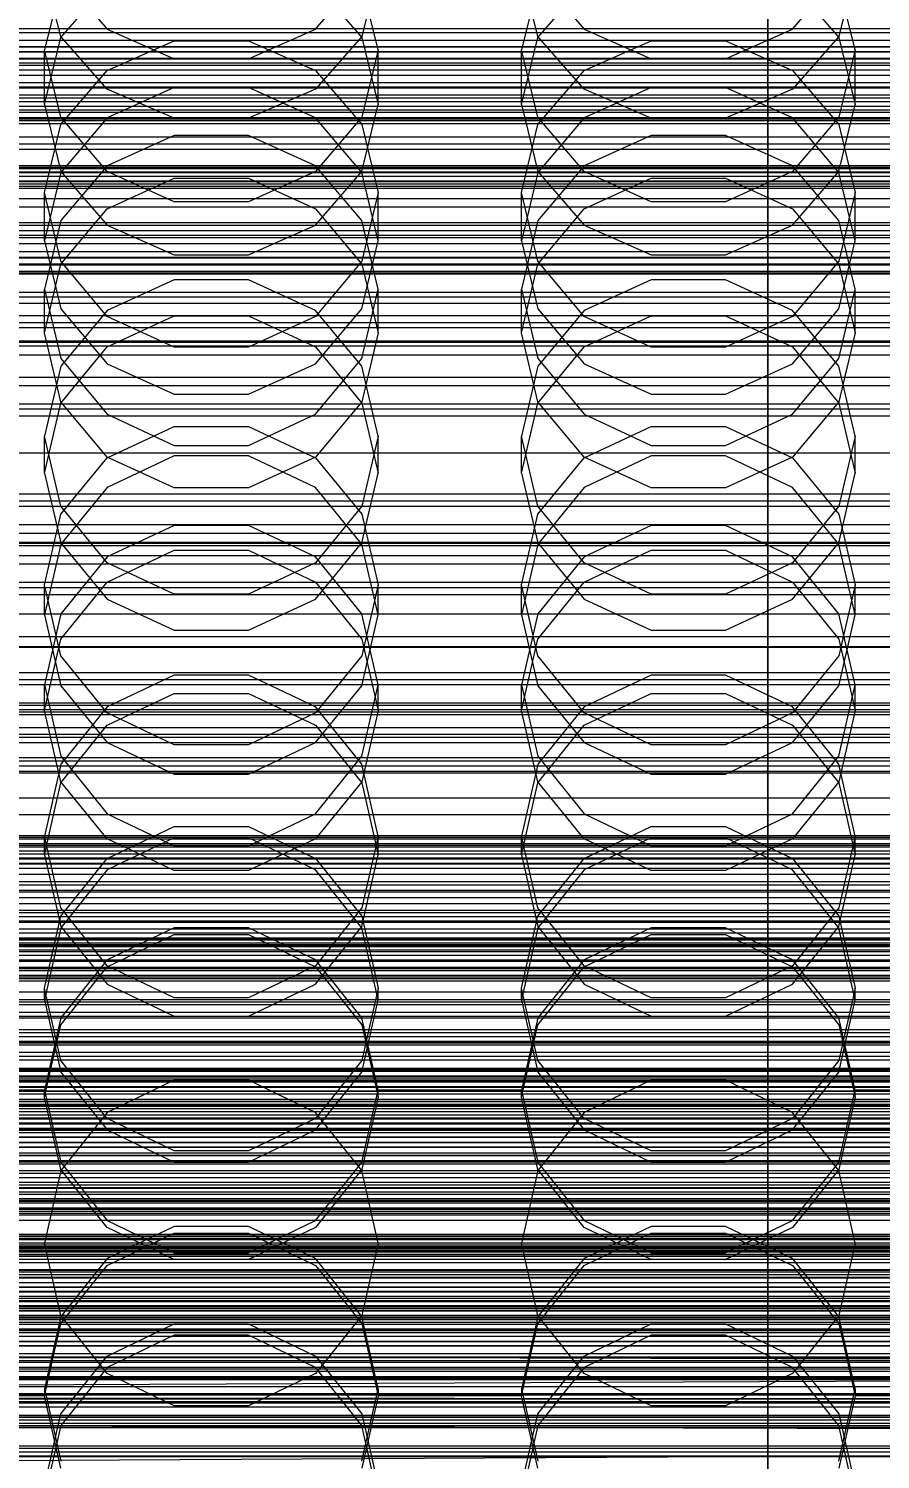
# Model space of a CAD drawing. Header units: millimetres. Extents: x -1970 to 59977, y -65068 to 6837.
# Drawn here: x -93 to 14.2, y -34302.2 to -34122.2 of the extents above; entities that cross this region are included whole.
import ezdxf

# ---------------------------------------------------------------- set-up
doc = ezdxf.new("R2010")
doc.units = ezdxf.units.MM
for name, color, linetype, lineweight in [('COTAS_O', 1, 'Continuous', 0), ('frontal_briquetadora', 7, 'Continuous', 0), ('frontal_C01', 7, 'Continuous', 0), ('frontal_C02', 7, 'Continuous', 0), ('frontal_C03', 7, 'Continuous', 0), ('frontal_secador', 7, 'Continuous', 0)]:
    doc.layers.add(name, color=color, linetype=linetype, lineweight=lineweight)
doc.dimstyles.new('R19_100', dxfattribs={"dimtxt": 250, "dimasz": 150, "dimexe": 150, "dimexo": 80, "dimgap": 100, "dimtad": 1, "dimtih": 1, "dimtoh": 1, "dimdsep": 46, "dimcen": 0.09, "dimadec": 0, "dimazin": 0, "dimtfac": 1, "dimtdec": 4, "dimtofl": 0, "dimtmove": 0, "dimatfit": 3, "dimfxl": 1, "dimtolj": 1, "dimtzin": 0, "dimarcsym": 0})

# ---------------------------------------------------------------- blocks, each defined once
blk = doc.blocks.new('*D39')
at = {"layer": 'COTAS_O', "color": 0, "lineweight": -2, "transparency": 16777216}
for p, q in [((-1725, -34320), (-1725, -33550)), ((1725, -34320), (1725, -33550)), ((-1575, -33700), (1575, -33700))]:
    blk.add_line(p, q, dxfattribs=at)
at = {"layer": 'COTAS_O', "color": 0, "transparency": 16777216}
for points in [[(-1575, -33675), (-1575, -33725), (-1725, -33700)], [(1575, -33675), (1575, -33725), (1725, -33700)]]:
    blk.add_solid(points, dxfattribs=at)
at = {"layer": 'Defpoints', "color": 0, "transparency": 16777216}
for p in [(1725, -33700), (-1725, -34400), (1725, -34400)]:
    blk.add_point(p, dxfattribs=at)
blk = doc.blocks.new('*D42')
at = {"layer": 'COTAS_O', "color": 0, "lineweight": -2, "transparency": 16777216}
for p, q in [((-570, -33700), (200, -33700)), ((50, -34750), (50, -33850)), ((-570, -34900), (200, -34900))]:
    blk.add_line(p, q, dxfattribs=at)
at = {"layer": 'COTAS_O', "color": 0, "transparency": 16777216}
for points in [[(25, -33850), (75, -33850), (50, -33700)], [(25, -34750), (75, -34750), (50, -34900)]]:
    blk.add_solid(points, dxfattribs=at)
at = {"layer": 'Defpoints', "color": 0, "transparency": 16777216}
for p in [(-650, -33700), (50, -33700), (-650, -34900)]:
    blk.add_point(p, dxfattribs=at)
blk = doc.blocks.new('*D43')
at = {"layer": 'COTAS_O', "color": 0, "lineweight": -2, "transparency": 16777216}
for p, q in [((-650, -34820), (-650, -34050)), ((650, -34820), (650, -34050)), ((-500, -34200), (500, -34200))]:
    blk.add_line(p, q, dxfattribs=at)
at = {"layer": 'COTAS_O', "color": 0, "transparency": 16777216}
for points in [[(-500, -34175), (-500, -34225), (-650, -34200)], [(500, -34175), (500, -34225), (650, -34200)]]:
    blk.add_solid(points, dxfattribs=at)
at = {"layer": 'Defpoints', "color": 0, "transparency": 16777216}
for p in [(650, -34200), (-650, -34900), (650, -34900)]:
    blk.add_point(p, dxfattribs=at)

msp = doc.modelspace()

# ---------------------------------------------------------------- linework, layer by layer
at = {"layer": 'frontal_briquetadora'}
for p, q in [((-88.92, -34123.224), (-91, -34114.988)), ((-88.92, -34115.574), (-83.094, -34122.28)), ((-56.906, -34122.28), (-51.08, -34115.574)), ((-49, -34114.988), (-51.08, -34123.224)), ((-28.92, -34123.224), (-31, -34114.988)), ((-28.92, -34115.574), (-23.094, -34122.28)), ((3.094, -34122.28), (8.92, -34115.574)), ((11, -34114.988), (8.92, -34123.224)), ((-88.92, -34116.514), (-91, -34124.892)), ((-88.92, -34123.363), (-83.093, -34116.612)), ((-56.907, -34116.612), (-51.08, -34123.363)), ((-49, -34124.892), (-51.08, -34116.514)), ((-28.92, -34116.514), (-31, -34124.892)), ((-28.92, -34123.363), (-23.093, -34116.612)), ((3.093, -34116.612), (8.92, -34123.363)), ((11, -34124.892), (8.92, -34116.514)), ((-83.094, -34122.28), (-74.674, -34126.028)), ((-65.326, -34126.028), (-56.906, -34122.28)), ((-23.094, -34122.28), (-14.674, -34126.028)), ((-5.326, -34126.028), (3.094, -34122.28)), ((-91, -34131.781), (-88.92, -34123.363)), ((-88.92, -34133.352), (-91, -34124.892)), ((-91, -34131.781), (-91, -34124.892)), ((-83.093, -34129.83), (-88.92, -34123.224)), ((-83.094, -34127.512), (-74.674, -34123.759)), ((-74.674, -34123.759), (-65.326, -34123.759)), ((-65.326, -34123.759), (-56.906, -34127.512)), ((-51.08, -34123.224), (-56.907, -34129.83)), ((-51.08, -34123.363), (-49, -34131.781)), ((-49, -34124.892), (-51.08, -34133.352)), ((-49, -34131.781), (-49, -34124.892)), ((-31, -34131.781), (-28.92, -34123.363)), ((-28.92, -34133.352), (-31, -34124.892)), ((-31, -34131.781), (-31, -34124.892)), ((-23.093, -34129.83), (-28.92, -34123.224)), ((-23.094, -34127.512), (-14.674, -34123.759)), ((-14.674, -34123.759), (-5.326, -34123.759)), ((-5.326, -34123.759), (3.094, -34127.512)), ((8.92, -34123.224), (3.093, -34129.83)), ((8.92, -34123.363), (11, -34131.781)), ((11, -34124.892), (8.92, -34133.352)), ((11, -34131.781), (11, -34124.892)), ((-74.674, -34126.028), (-65.326, -34126.028)), ((-14.674, -34126.028), (-5.326, -34126.028)), ((-88.92, -34134.311), (-83.094, -34127.512)), ((-56.906, -34127.512), (-51.08, -34134.311)), ((-28.92, -34134.311), (-23.094, -34127.512)), ((3.094, -34127.512), (8.92, -34134.311)), ((-74.673, -34129.642), (-83.093, -34133.46)), ((-74.673, -34133.495), (-83.093, -34129.83)), ((-65.327, -34129.642), (-74.673, -34129.642)), ((-56.907, -34133.46), (-65.327, -34129.642)), ((-56.907, -34129.83), (-65.327, -34133.495)), ((-14.673, -34129.642), (-23.093, -34133.46)), ((-14.673, -34133.495), (-23.093, -34129.83)), ((-5.327, -34129.642), (-14.673, -34129.642)), ((3.093, -34133.46), (-5.327, -34129.642)), ((3.093, -34129.83), (-5.327, -34133.495)), ((-91, -34131.781), (-88.92, -34140.199)), ((-51.08, -34140.199), (-49, -34131.781)), ((-31, -34131.781), (-28.92, -34140.199)), ((8.92, -34140.199), (11, -34131.781)), ((-83.094, -34140.193), (-88.92, -34133.352)), ((-83.093, -34133.46), (-88.92, -34140.34)), ((-65.327, -34133.495), (-74.673, -34133.495)), ((-51.08, -34140.34), (-56.907, -34133.46)), ((-51.08, -34133.352), (-56.906, -34140.193)), ((-23.094, -34140.193), (-28.92, -34133.352)), ((-23.093, -34133.46), (-28.92, -34140.34)), ((-5.327, -34133.495), (-14.673, -34133.495)), ((8.92, -34140.34), (3.093, -34133.46)), ((8.92, -34133.352), (3.094, -34140.193)), ((-91, -34142.855), (-88.92, -34134.311)), ((-74.674, -34135.681), (-83.094, -34139.483)), ((-65.326, -34135.681), (-74.674, -34135.681)), ((-56.906, -34139.483), (-65.326, -34135.681)), ((-51.08, -34134.311), (-49, -34142.855)), ((-31, -34142.855), (-28.92, -34134.311)), ((-14.674, -34135.681), (-23.094, -34139.483)), ((-5.326, -34135.681), (-14.674, -34135.681)), ((3.094, -34139.483), (-5.326, -34135.681)), ((8.92, -34134.311), (11, -34142.855)), ((-160, -34139.431), (200, -34139.431)), ((200, -34139.536), (-160, -34139.536)), ((-160, -34140.25), (200, -34140.25)), ((200, -34140.35), (-160, -34140.35)), ((-88.92, -34140.34), (-91, -34148.919)), ((-83.094, -34139.483), (-88.92, -34146.366)), ((-88.92, -34140.199), (-83.093, -34146.949)), ((-74.674, -34144.012), (-83.094, -34140.193)), ((-83.093, -34144.884), (-74.673, -34141.024)), ((-74.673, -34141.024), (-65.327, -34141.024)), ((-65.327, -34141.024), (-56.907, -34144.884)), ((-56.906, -34140.193), (-65.326, -34144.012)), ((-56.907, -34146.949), (-51.08, -34140.199)), ((-51.08, -34146.366), (-56.906, -34139.483)), ((-49, -34148.919), (-51.08, -34140.34)), ((-28.92, -34140.34), (-31, -34148.919)), ((-23.094, -34139.483), (-28.92, -34146.366)), ((-28.92, -34140.199), (-23.093, -34146.949)), ((-14.674, -34144.012), (-23.094, -34140.193)), ((-23.093, -34144.884), (-14.673, -34141.024)), ((-14.673, -34141.024), (-5.327, -34141.024)), ((-5.327, -34141.024), (3.093, -34144.884)), ((3.094, -34140.193), (-5.326, -34144.012)), ((3.093, -34146.949), (8.92, -34140.199)), ((8.92, -34146.366), (3.094, -34139.483)), ((11, -34148.919), (8.92, -34140.34)), ((-160, -34141.394), (200, -34141.394)), ((200, -34141.489), (-160, -34141.489)), ((-88.92, -34151.47), (-91, -34142.855)), ((-91, -34148.919), (-91, -34142.855)), ((-49, -34142.855), (-51.08, -34151.47)), ((-49, -34148.919), (-49, -34142.855)), ((-28.92, -34151.47), (-31, -34142.855)), ((-31, -34148.919), (-31, -34142.855)), ((11, -34142.855), (8.92, -34151.47)), ((11, -34148.919), (11, -34142.855)), ((-65.326, -34144.012), (-74.674, -34144.012)), ((-5.326, -34144.012), (-14.674, -34144.012)), ((-88.92, -34146.366), (-91, -34155.01)), ((-88.92, -34151.841), (-83.093, -34144.884)), ((-56.907, -34144.884), (-51.08, -34151.841)), ((-49, -34155.01), (-51.08, -34146.366)), ((-28.92, -34146.366), (-31, -34155.01)), ((-28.92, -34151.841), (-23.093, -34144.884)), ((3.093, -34144.884), (8.92, -34151.841)), ((11, -34155.01), (8.92, -34146.366)), ((-83.093, -34146.949), (-74.673, -34150.696)), ((-65.327, -34150.696), (-56.907, -34146.949)), ((-23.093, -34146.949), (-14.673, -34150.696)), ((-5.327, -34150.696), (3.093, -34146.949)), ((-91, -34148.919), (-88.92, -34157.498)), ((-51.08, -34157.498), (-49, -34148.919)), ((-31, -34148.919), (-28.92, -34157.498)), ((8.92, -34157.498), (11, -34148.919)), ((200, -34151.031), (-160, -34151.031)), ((200, -34151.121), (-160, -34151.121)), ((200, -34151.864), (-160, -34151.864)), ((200, -34151.949), (-160, -34151.949)), ((-91, -34160.516), (-88.92, -34151.841)), ((-83.094, -34158.429), (-88.92, -34151.47)), ((-74.673, -34150.696), (-65.327, -34150.696)), ((-51.08, -34151.47), (-56.906, -34158.429)), ((-51.08, -34151.841), (-49, -34160.516)), ((-31, -34160.516), (-28.92, -34151.841)), ((-23.094, -34158.429), (-28.92, -34151.47)), ((-14.673, -34150.696), (-5.327, -34150.696)), ((8.92, -34151.47), (3.094, -34158.429)), ((8.92, -34151.841), (11, -34160.516)), ((-160, -34152.993), (200, -34152.993)), ((-160, -34153.073), (200, -34153.073)), ((-91, -34160.516), (-91, -34155.01)), ((-91, -34155.01), (-88.92, -34163.717)), ((-74.674, -34153.841), (-83.094, -34157.708)), ((-65.326, -34153.841), (-74.674, -34153.841)), ((-56.906, -34157.708), (-65.326, -34153.841)), ((-51.08, -34163.717), (-49, -34155.01)), ((-49, -34160.516), (-49, -34155.01)), ((-31, -34160.516), (-31, -34155.01)), ((-31, -34155.01), (-28.92, -34163.717)), ((-14.674, -34153.841), (-23.094, -34157.708)), ((-5.326, -34153.841), (-14.674, -34153.841)), ((3.094, -34157.708), (-5.326, -34153.841)), ((8.92, -34163.717), (11, -34155.01)), ((11, -34160.516), (11, -34155.01)), ((-88.92, -34157.498), (-83.093, -34164.378)), ((-83.094, -34157.708), (-88.92, -34164.704)), ((-74.674, -34162.312), (-83.094, -34158.429)), ((-83.093, -34162.278), (-74.673, -34158.361)), ((-74.673, -34158.361), (-65.327, -34158.361)), ((-65.327, -34158.361), (-56.907, -34162.278)), ((-56.906, -34158.429), (-65.326, -34162.312)), ((-56.907, -34164.378), (-51.08, -34157.498)), ((-51.08, -34164.704), (-56.906, -34157.708)), ((-28.92, -34157.498), (-23.093, -34164.378)), ((-23.094, -34157.708), (-28.92, -34164.704)), ((-14.674, -34162.312), (-23.094, -34158.429)), ((-23.093, -34162.278), (-14.673, -34158.361)), ((-14.673, -34158.361), (-5.327, -34158.361)), ((-5.327, -34158.361), (3.093, -34162.278)), ((3.094, -34158.429), (-5.326, -34162.312)), ((3.093, -34164.378), (8.92, -34157.498)), ((8.92, -34164.704), (3.094, -34157.708)), ((-88.92, -34169.191), (-91, -34160.516)), ((-49, -34160.516), (-51.08, -34169.191)), ((-28.92, -34169.191), (-31, -34160.516)), ((11, -34160.516), (8.92, -34169.191)), ((-88.92, -34169.336), (-83.093, -34162.278)), ((-65.326, -34162.312), (-74.674, -34162.312)), ((-56.907, -34162.278), (-51.08, -34169.336)), ((-28.92, -34169.336), (-23.093, -34162.278)), ((-5.326, -34162.312), (-14.674, -34162.312)), ((3.093, -34162.278), (8.92, -34169.336)), ((-88.92, -34163.717), (-83.094, -34170.746)), ((-83.093, -34164.378), (-74.673, -34168.196)), ((-65.327, -34168.196), (-56.907, -34164.378)), ((-56.906, -34170.746), (-51.08, -34163.717)), ((-28.92, -34163.717), (-23.094, -34170.746)), ((-23.093, -34164.378), (-14.673, -34168.196)), ((-5.327, -34168.196), (3.093, -34164.378)), ((3.094, -34170.746), (8.92, -34163.717)), ((-88.92, -34164.704), (-91, -34173.478)), ((-49, -34173.478), (-51.08, -34164.704)), ((-28.92, -34164.704), (-31, -34173.478)), ((11, -34173.478), (8.92, -34164.704)), ((-91, -34178.137), (-88.92, -34169.336)), ((-83.093, -34176.147), (-88.92, -34169.191)), ((-74.673, -34168.196), (-65.327, -34168.196)), ((-51.08, -34169.191), (-56.907, -34176.147)), ((-51.08, -34169.336), (-49, -34178.137)), ((-31, -34178.137), (-28.92, -34169.336)), ((-23.093, -34176.147), (-28.92, -34169.191)), ((-14.673, -34168.196), (-5.327, -34168.196)), ((8.92, -34169.191), (3.093, -34176.147)), ((8.92, -34169.336), (11, -34178.137)), ((-83.094, -34170.746), (-74.674, -34174.665)), ((-65.326, -34174.665), (-56.906, -34170.746)), ((-23.094, -34170.746), (-14.674, -34174.665)), ((-5.326, -34174.665), (3.094, -34170.746)), ((-88.92, -34182.307), (-91, -34173.478)), ((-91, -34178.137), (-91, -34173.478)), ((-83.094, -34176.216), (-74.674, -34172.292)), ((-74.674, -34172.292), (-65.326, -34172.292)), ((-65.326, -34172.292), (-56.906, -34176.216)), ((-49, -34173.478), (-51.08, -34182.308)), ((-49, -34178.137), (-49, -34173.478)), ((-28.92, -34182.307), (-31, -34173.478)), ((-31, -34178.137), (-31, -34173.478)), ((-23.094, -34176.216), (-14.674, -34172.292)), ((-14.674, -34172.292), (-5.326, -34172.292)), ((-5.326, -34172.292), (3.094, -34176.216)), ((11, -34173.478), (8.92, -34182.308)), ((11, -34178.137), (11, -34173.478)), ((-74.674, -34174.665), (-65.326, -34174.665)), ((-14.674, -34174.665), (-5.326, -34174.665)), ((-88.92, -34183.307), (-83.094, -34176.216)), ((-74.673, -34175.979), (-83.093, -34179.943)), ((-74.673, -34180.008), (-83.093, -34176.147)), ((-65.327, -34175.979), (-74.673, -34175.979)), ((-56.907, -34179.943), (-65.327, -34175.979)), ((-56.907, -34176.147), (-65.327, -34180.008)), ((-56.906, -34176.216), (-51.08, -34183.307)), ((-28.92, -34183.307), (-23.094, -34176.216)), ((-14.673, -34175.979), (-23.093, -34179.943)), ((-14.673, -34180.008), (-23.093, -34176.147)), ((-5.327, -34175.979), (-14.673, -34175.979)), ((3.093, -34179.943), (-5.327, -34175.979)), ((3.093, -34176.147), (-5.327, -34180.008)), ((3.094, -34176.216), (8.92, -34183.307)), ((-91, -34178.137), (-88.92, -34186.938)), ((-51.08, -34186.938), (-49, -34178.137)), ((-31, -34178.137), (-28.92, -34186.938)), ((8.92, -34186.938), (11, -34178.137)), ((-83.093, -34179.943), (-88.92, -34187.085)), ((-65.327, -34180.008), (-74.673, -34180.008)), ((-51.08, -34187.085), (-56.907, -34179.943)), ((-23.093, -34179.943), (-28.92, -34187.085)), ((-5.327, -34180.008), (-14.673, -34180.008)), ((8.92, -34187.085), (3.093, -34179.943)), ((-83.094, -34189.426), (-88.92, -34182.307)), ((-51.08, -34182.308), (-56.906, -34189.426)), ((-23.094, -34189.426), (-28.92, -34182.307)), ((8.92, -34182.308), (3.094, -34189.426)), ((-91, -34192.191), (-88.92, -34183.307)), ((-51.08, -34183.307), (-49, -34192.191)), ((-31, -34192.191), (-28.92, -34183.307)), ((8.92, -34183.307), (11, -34192.191)), ((-74.674, -34184.734), (-83.094, -34188.689)), ((-65.326, -34184.734), (-74.674, -34184.734)), ((-56.906, -34188.689), (-65.326, -34184.734)), ((-14.674, -34184.734), (-23.094, -34188.689)), ((-5.326, -34184.734), (-14.674, -34184.734)), ((3.094, -34188.689), (-5.326, -34184.734)), ((-88.92, -34187.085), (-91, -34195.991)), ((-88.92, -34186.938), (-83.093, -34193.996)), ((-83.093, -34191.85), (-74.673, -34187.86)), ((-74.673, -34187.86), (-65.327, -34187.86)), ((-65.327, -34187.86), (-56.907, -34191.85)), ((-56.907, -34193.996), (-51.08, -34186.938)), ((-49, -34195.991), (-51.08, -34187.085)), ((-28.92, -34187.085), (-31, -34195.991)), ((-28.92, -34186.938), (-23.093, -34193.996)), ((-23.093, -34191.85), (-14.673, -34187.86)), ((-14.673, -34187.86), (-5.327, -34187.86)), ((-5.327, -34187.86), (3.093, -34191.85)), ((3.093, -34193.996), (8.92, -34186.938)), ((11, -34195.991), (8.92, -34187.085)), ((-83.094, -34188.689), (-88.92, -34195.834)), ((-74.674, -34193.392), (-83.094, -34189.426)), ((-56.906, -34189.426), (-65.326, -34193.392)), ((-51.08, -34195.834), (-56.906, -34188.689)), ((-23.094, -34188.689), (-28.92, -34195.834)), ((-14.674, -34193.392), (-23.094, -34189.426)), ((3.094, -34189.426), (-5.326, -34193.392)), ((8.92, -34195.834), (3.094, -34188.689)), ((-88.92, -34201.121), (-91, -34192.191)), ((-91, -34195.991), (-91, -34192.191)), ((-88.92, -34199.039), (-83.093, -34191.85)), ((-56.907, -34191.85), (-51.08, -34199.039)), ((-49, -34192.191), (-51.08, -34201.121)), ((-49, -34195.991), (-49, -34192.191)), ((-28.92, -34201.121), (-31, -34192.191)), ((-31, -34195.991), (-31, -34192.191)), ((-28.92, -34199.039), (-23.093, -34191.85)), ((3.093, -34191.85), (8.92, -34199.039)), ((11, -34192.191), (8.92, -34201.121)), ((11, -34195.991), (11, -34192.191)), ((-83.093, -34193.996), (-74.673, -34197.913)), ((-65.326, -34193.392), (-74.674, -34193.392)), ((-65.327, -34197.913), (-56.907, -34193.996)), ((-23.093, -34193.996), (-14.673, -34197.913)), ((-5.326, -34193.392), (-14.674, -34193.392)), ((-5.327, -34197.913), (3.093, -34193.996)), ((-88.92, -34195.834), (-91, -34204.781)), ((-91, -34195.991), (-88.92, -34204.898)), ((-49, -34204.781), (-51.08, -34195.834)), ((-51.08, -34204.898), (-49, -34195.991)), ((-28.92, -34195.834), (-31, -34204.781)), ((-31, -34195.991), (-28.92, -34204.898)), ((11, -34204.781), (8.92, -34195.834)), ((8.92, -34204.898), (11, -34195.991)), ((-74.673, -34197.913), (-65.327, -34197.913)), ((-14.673, -34197.913), (-5.327, -34197.913)), ((-91, -34208.003), (-88.92, -34199.039)), ((-51.08, -34199.039), (-49, -34208.003)), ((-31, -34208.003), (-28.92, -34199.039)), ((8.92, -34199.039), (11, -34208.003)), ((-83.094, -34208.312), (-88.92, -34201.121)), ((-51.08, -34201.121), (-56.906, -34208.312)), ((-23.094, -34208.312), (-28.92, -34201.121)), ((8.92, -34201.121), (3.094, -34208.312)), ((-74.674, -34203.573), (-83.094, -34207.568)), ((-65.326, -34203.573), (-74.674, -34203.573)), ((-56.906, -34207.568), (-65.326, -34203.573)), ((-14.674, -34203.573), (-23.094, -34207.568)), ((-5.326, -34203.573), (-14.674, -34203.573)), ((3.094, -34207.568), (-5.326, -34203.573)), ((-91, -34208.003), (-91, -34204.781)), ((-91, -34204.781), (-88.92, -34213.765)), ((-88.92, -34204.898), (-83.093, -34212.04)), ((-83.093, -34209.873), (-74.673, -34205.852)), ((-74.673, -34205.852), (-65.327, -34205.852)), ((-65.327, -34205.852), (-56.907, -34209.873)), ((-56.907, -34212.04), (-51.08, -34204.898)), ((-51.08, -34213.765), (-49, -34204.781)), ((-49, -34208.003), (-49, -34204.781)), ((-31, -34208.003), (-31, -34204.781)), ((-31, -34204.781), (-28.92, -34213.765)), ((-28.92, -34204.898), (-23.093, -34212.04)), ((-23.093, -34209.873), (-14.673, -34205.852)), ((-14.673, -34205.852), (-5.327, -34205.852)), ((-5.327, -34205.852), (3.093, -34209.873)), ((3.093, -34212.04), (8.92, -34204.898)), ((8.92, -34213.765), (11, -34204.781)), ((11, -34208.003), (11, -34204.781)), ((-83.094, -34207.568), (-88.92, -34214.781)), ((-51.08, -34214.78), (-56.906, -34207.568)), ((-23.094, -34207.568), (-28.92, -34214.781)), ((8.92, -34214.78), (3.094, -34207.568)), ((-88.92, -34216.967), (-91, -34208.003)), ((-74.674, -34212.316), (-83.094, -34208.312)), ((-56.906, -34208.312), (-65.326, -34212.316)), ((-49, -34208.003), (-51.08, -34216.967)), ((-28.92, -34216.967), (-31, -34208.003)), ((-14.674, -34212.316), (-23.094, -34208.312)), ((3.094, -34208.312), (-5.326, -34212.316)), ((11, -34208.003), (8.92, -34216.967)), ((-88.92, -34217.117), (-83.093, -34209.873)), ((-56.907, -34209.873), (-51.08, -34217.117)), ((-28.92, -34217.117), (-23.093, -34209.873)), ((3.093, -34209.873), (8.92, -34217.117)), ((-83.093, -34212.04), (-74.673, -34216.004)), ((-65.326, -34212.316), (-74.674, -34212.316)), ((-65.327, -34216.004), (-56.907, -34212.04)), ((-23.093, -34212.04), (-14.673, -34216.004)), ((-5.326, -34212.316), (-14.674, -34212.316)), ((-5.327, -34216.004), (3.093, -34212.04)), ((-88.92, -34214.781), (-91, -34223.801)), ((-88.92, -34213.765), (-83.094, -34220.995)), ((-56.906, -34220.995), (-51.08, -34213.765)), ((-49, -34223.801), (-51.08, -34214.78)), ((-28.92, -34214.781), (-31, -34223.801)), ((-28.92, -34213.765), (-23.094, -34220.995)), ((3.094, -34220.995), (8.92, -34213.765)), ((11, -34223.801), (8.92, -34214.78)), ((-74.673, -34216.004), (-65.327, -34216.004)), ((-14.673, -34216.004), (-5.327, -34216.004)), ((-91, -34226.151), (-88.92, -34217.117)), ((-83.093, -34224.156), (-88.92, -34216.967)), ((-51.08, -34216.967), (-56.907, -34224.156)), ((-51.08, -34217.117), (-49, -34226.151)), ((-31, -34226.151), (-28.92, -34217.117)), ((-23.093, -34224.156), (-28.92, -34216.967)), ((8.92, -34216.967), (3.093, -34224.156)), ((8.92, -34217.117), (11, -34226.151)), ((-83.094, -34220.995), (-74.674, -34225.019)), ((-65.326, -34225.019), (-56.906, -34220.995)), ((-23.094, -34220.995), (-14.674, -34225.019)), ((-5.326, -34225.019), (3.094, -34220.995)), ((-88.92, -34232.849), (-91, -34223.801)), ((-91, -34226.151), (-91, -34223.801)), ((-83.094, -34226.61), (-74.674, -34222.584)), ((-74.674, -34222.584), (-65.326, -34222.584)), ((-65.326, -34222.584), (-56.906, -34226.61)), ((-49, -34223.801), (-51.08, -34232.849)), ((-49, -34226.151), (-49, -34223.801)), ((-28.92, -34232.849), (-31, -34223.801)), ((-31, -34226.151), (-31, -34223.801)), ((-23.094, -34226.61), (-14.674, -34222.584)), ((-14.674, -34222.584), (-5.326, -34222.584)), ((-5.326, -34222.584), (3.094, -34226.61)), ((11, -34223.801), (8.92, -34232.849)), ((11, -34226.151), (11, -34223.801)), ((-74.673, -34224.011), (-83.093, -34228.052)), ((-74.673, -34228.146), (-83.093, -34224.156)), ((-74.674, -34225.019), (-65.326, -34225.019)), ((-65.327, -34224.011), (-74.673, -34224.011)), ((-56.907, -34228.052), (-65.327, -34224.011)), ((-56.907, -34224.156), (-65.327, -34228.146)), ((-14.673, -34224.011), (-23.093, -34228.052)), ((-14.673, -34228.146), (-23.093, -34224.156)), ((-14.674, -34225.019), (-5.326, -34225.019)), ((-5.327, -34224.011), (-14.673, -34224.011)), ((3.093, -34228.052), (-5.327, -34224.011)), ((3.093, -34224.156), (-5.327, -34228.146)), ((-91, -34226.151), (-88.92, -34235.184)), ((-88.92, -34233.872), (-83.094, -34226.61)), ((-56.906, -34226.61), (-51.08, -34233.872)), ((-51.08, -34235.184), (-49, -34226.151)), ((-31, -34226.151), (-28.92, -34235.184)), ((-28.92, -34233.872), (-23.094, -34226.61)), ((3.094, -34226.61), (8.92, -34233.872)), ((8.92, -34235.184), (11, -34226.151)), ((-83.093, -34228.052), (-88.92, -34235.335)), ((-65.327, -34228.146), (-74.673, -34228.146)), ((-51.08, -34235.335), (-56.907, -34228.052)), ((-23.093, -34228.052), (-28.92, -34235.335)), ((-5.327, -34228.146), (-14.673, -34228.146)), ((8.92, -34235.335), (3.093, -34228.052)), ((-83.094, -34240.124), (-88.92, -34232.849)), ((-51.08, -34232.849), (-56.906, -34240.124)), ((-23.094, -34240.124), (-28.92, -34232.849)), ((8.92, -34232.849), (3.094, -34240.124)), ((-91, -34242.945), (-88.92, -34233.872)), ((-51.08, -34233.872), (-49, -34242.945)), ((-31, -34242.945), (-28.92, -34233.872)), ((8.92, -34233.872), (11, -34242.945)), ((-88.92, -34235.335), (-91, -34244.416)), ((-88.92, -34235.184), (-83.093, -34242.429)), ((-74.674, -34235.331), (-83.094, -34239.371)), ((-83.093, -34240.238), (-74.673, -34236.188)), ((-65.326, -34235.331), (-74.674, -34235.331)), ((-74.673, -34236.188), (-65.327, -34236.188)), ((-65.327, -34236.188), (-56.907, -34240.238)), ((-56.906, -34239.371), (-65.326, -34235.331)), ((-56.907, -34242.429), (-51.08, -34235.184)), ((-49, -34244.416), (-51.08, -34235.335)), ((-28.92, -34235.335), (-31, -34244.416)), ((-28.92, -34235.184), (-23.093, -34242.429)), ((-14.674, -34235.331), (-23.094, -34239.371)), ((-23.093, -34240.238), (-14.673, -34236.188)), ((-5.326, -34235.331), (-14.674, -34235.331)), ((-14.673, -34236.188), (-5.327, -34236.188)), ((-5.327, -34236.188), (3.093, -34240.238)), ((3.094, -34239.371), (-5.326, -34235.331)), ((3.093, -34242.429), (8.92, -34235.184)), ((11, -34244.416), (8.92, -34235.335)), ((-83.094, -34239.371), (-88.92, -34246.657)), ((-74.674, -34244.169), (-83.094, -34240.124)), ((-56.906, -34240.124), (-65.326, -34244.169)), ((-51.08, -34246.657), (-56.906, -34239.371)), ((-23.094, -34239.371), (-28.92, -34246.657)), ((-14.674, -34244.169), (-23.094, -34240.124)), ((3.094, -34240.124), (-5.326, -34244.169)), ((8.92, -34246.657), (3.094, -34239.371)), ((-88.92, -34247.536), (-83.093, -34240.238)), ((-56.907, -34240.238), (-51.08, -34247.536)), ((-28.92, -34247.536), (-23.093, -34240.238)), ((3.093, -34240.238), (8.92, -34247.536)), ((-88.92, -34252.035), (-91, -34242.945)), ((-91, -34244.416), (-91, -34242.945)), ((-83.093, -34242.429), (-74.673, -34246.449)), ((-65.327, -34246.449), (-56.907, -34242.429)), ((-49, -34242.945), (-51.08, -34252.036)), ((-49, -34244.416), (-49, -34242.945)), ((-28.92, -34252.035), (-31, -34242.945)), ((-31, -34244.416), (-31, -34242.945)), ((-23.093, -34242.429), (-14.673, -34246.449)), ((-5.327, -34246.449), (3.093, -34242.429)), ((11, -34242.945), (8.92, -34252.036)), ((11, -34244.416), (11, -34242.945)), ((-91, -34244.416), (-88.92, -34253.497)), ((-65.326, -34244.169), (-74.674, -34244.169)), ((-51.08, -34253.497), (-49, -34244.416)), ((-31, -34244.416), (-28.92, -34253.497)), ((-5.326, -34244.169), (-14.674, -34244.169)), ((8.92, -34253.497), (11, -34244.416)), ((-88.92, -34246.657), (-91, -34255.753)), ((-74.673, -34246.449), (-65.327, -34246.449)), ((-49, -34255.753), (-51.08, -34246.657)), ((-28.92, -34246.657), (-31, -34255.753)), ((-14.673, -34246.449), (-5.327, -34246.449)), ((11, -34255.753), (8.92, -34246.657)), ((-91, -34256.636), (-88.92, -34247.536)), ((-51.08, -34247.536), (-49, -34256.636)), ((-31, -34256.636), (-28.92, -34247.536)), ((8.92, -34247.536), (11, -34256.636)), ((-83.094, -34259.336), (-88.92, -34252.035)), ((-51.08, -34252.036), (-56.906, -34259.336)), ((-23.094, -34259.336), (-28.92, -34252.035)), ((8.92, -34252.036), (3.094, -34259.336)), ((-88.92, -34253.497), (-83.093, -34260.779)), ((-74.674, -34254.527), (-83.094, -34258.582)), ((-65.326, -34254.527), (-74.674, -34254.527)), ((-56.906, -34258.582), (-65.326, -34254.527)), ((-56.907, -34260.779), (-51.08, -34253.497)), ((-28.92, -34253.497), (-23.093, -34260.779)), ((-14.674, -34254.527), (-23.094, -34258.582)), ((-5.326, -34254.527), (-14.674, -34254.527)), ((3.094, -34258.582), (-5.326, -34254.527)), ((3.093, -34260.779), (8.92, -34253.497)), ((-91, -34255.753), (-109, -34255.753)), ((-91, -34256.636), (-91, -34255.753)), ((-91, -34255.753), (-88.92, -34264.86)), ((-51.08, -34264.86), (-49, -34255.753)), ((-49, -34256.636), (-49, -34255.753)), ((-31, -34255.753), (-49, -34255.753)), ((-31, -34256.636), (-31, -34255.753)), ((-31, -34255.753), (-28.92, -34264.86)), ((8.92, -34264.86), (11, -34255.753)), ((11, -34256.636), (11, -34255.753)), ((29, -34255.753), (11, -34255.753)), ((-88.92, -34265.737), (-91, -34256.636)), ((-49, -34256.636), (-51.08, -34265.737)), ((-28.92, -34265.737), (-31, -34256.636)), ((11, -34256.636), (8.92, -34265.737)), ((-83.094, -34258.582), (-88.92, -34265.888)), ((-74.674, -34263.393), (-83.094, -34259.336)), ((-56.906, -34259.336), (-65.326, -34263.393)), ((-51.08, -34265.888), (-56.906, -34258.582)), ((-23.094, -34258.582), (-28.92, -34265.888)), ((-14.674, -34263.393), (-23.094, -34259.336)), ((3.094, -34259.336), (-5.326, -34263.393)), ((8.92, -34265.888), (3.094, -34258.582)), ((-160, -34260.611), (200, -34260.611)), ((-83.093, -34260.779), (-74.673, -34264.821)), ((-65.327, -34264.821), (-56.907, -34260.779)), ((-23.093, -34260.779), (-14.673, -34264.821)), ((-5.327, -34264.821), (3.093, -34260.779)), ((-65.326, -34263.393), (-74.674, -34263.393)), ((-5.326, -34263.393), (-14.674, -34263.393)), ((-160, -34265.027), (200, -34265.027)), ((-88.92, -34264.86), (-83.094, -34272.168)), ((-74.673, -34264.821), (-65.327, -34264.821)), ((-56.906, -34272.168), (-51.08, -34264.86)), ((-28.92, -34264.86), (-23.094, -34272.168)), ((-14.673, -34264.821), (-5.327, -34264.821)), ((3.094, -34272.168), (8.92, -34264.86)), ((-88.92, -34265.888), (-91, -34275)), ((-83.093, -34273.035), (-88.92, -34265.737)), ((-51.08, -34265.737), (-56.907, -34273.035)), ((-49, -34275), (-51.08, -34265.888)), ((-28.92, -34265.888), (-31, -34275)), ((-23.093, -34273.035), (-28.92, -34265.737)), ((8.92, -34265.737), (3.093, -34273.035)), ((11, -34275), (8.92, -34265.888)), ((200, -34268.884), (-160, -34268.884)), ((-83.094, -34272.168), (-74.674, -34276.228)), ((-65.326, -34276.228), (-56.906, -34272.168)), ((-23.094, -34272.168), (-14.674, -34276.228)), ((-5.326, -34276.228), (3.094, -34272.168)), ((-83.094, -34277.832), (-74.674, -34273.772)), ((-74.673, -34272.915), (-83.093, -34276.965)), ((-74.673, -34277.085), (-83.093, -34273.035)), ((-74.674, -34273.772), (-65.326, -34273.772)), ((-65.327, -34272.915), (-74.673, -34272.915)), ((-56.907, -34276.965), (-65.327, -34272.915)), ((-56.907, -34273.035), (-65.327, -34277.085)), ((-65.326, -34273.772), (-56.906, -34277.832)), ((-23.094, -34277.832), (-14.674, -34273.772)), ((-14.673, -34272.915), (-23.093, -34276.965)), ((-14.673, -34277.085), (-23.093, -34273.035)), ((-14.674, -34273.772), (-5.326, -34273.772)), ((-5.327, -34272.915), (-14.673, -34272.915)), ((3.093, -34276.965), (-5.327, -34272.915)), ((3.093, -34273.035), (-5.327, -34277.085)), ((-5.326, -34273.772), (3.094, -34277.832)), ((200, -34275), (-160, -34275)), ((-91, -34275), (-109, -34275)), ((-88.92, -34284.112), (-91, -34275)), ((-49, -34275), (-51.08, -34284.112)), ((-31, -34275), (-49, -34275)), ((-28.92, -34284.112), (-31, -34275)), ((11, -34275), (8.92, -34284.112)), ((29, -34275), (11, -34275)), ((-83.093, -34276.965), (-88.92, -34284.263)), ((-88.92, -34285.14), (-83.094, -34277.832)), ((-74.674, -34276.228), (-65.326, -34276.228)), ((-65.327, -34277.085), (-74.673, -34277.085)), ((-51.08, -34284.263), (-56.907, -34276.965)), ((-56.906, -34277.832), (-51.08, -34285.14)), ((-23.093, -34276.965), (-28.92, -34284.263)), ((-28.92, -34285.14), (-23.094, -34277.832)), ((-14.674, -34276.228), (-5.326, -34276.228)), ((-5.327, -34277.085), (-14.673, -34277.085)), ((8.92, -34284.263), (3.093, -34276.965)), ((3.094, -34277.832), (8.92, -34285.14)), ((200, -34281.116), (-160, -34281.116)), ((-160, -34284.973), (200, -34284.973)), ((-88.92, -34284.263), (-91, -34293.364)), ((-91, -34294.247), (-88.92, -34285.14)), ((-83.094, -34291.418), (-88.92, -34284.112)), ((-51.08, -34284.112), (-56.906, -34291.418)), ((-49, -34293.364), (-51.08, -34284.263)), ((-51.08, -34285.14), (-49, -34294.247)), ((-28.92, -34284.263), (-31, -34293.364)), ((-31, -34294.247), (-28.92, -34285.14)), ((-23.094, -34291.418), (-28.92, -34284.112)), ((8.92, -34284.112), (3.094, -34291.418)), ((11, -34293.364), (8.92, -34284.263)), ((8.92, -34285.14), (11, -34294.247)), ((-74.674, -34286.607), (-83.094, -34290.664)), ((-83.093, -34289.221), (-74.673, -34285.179)), ((-65.326, -34286.607), (-74.674, -34286.607)), ((-74.673, -34285.179), (-65.327, -34285.179)), ((-65.327, -34285.179), (-56.907, -34289.221)), ((-56.906, -34290.664), (-65.326, -34286.607)), ((-14.674, -34286.607), (-23.094, -34290.664)), ((-23.093, -34289.221), (-14.673, -34285.179)), ((-5.326, -34286.607), (-14.674, -34286.607)), ((-14.673, -34285.179), (-5.327, -34285.179)), ((-5.327, -34285.179), (3.093, -34289.221)), ((3.094, -34290.664), (-5.326, -34286.607)), ((-160, -34289.389), (200, -34289.389)), ((-88.92, -34296.503), (-83.093, -34289.221)), ((-56.907, -34289.221), (-51.08, -34296.503)), ((-28.92, -34296.503), (-23.093, -34289.221)), ((3.093, -34289.221), (8.92, -34296.503)), ((-83.094, -34290.664), (-88.92, -34297.965)), ((-74.674, -34295.473), (-83.094, -34291.418)), ((-56.906, -34291.418), (-65.326, -34295.473)), ((-51.08, -34297.964), (-56.906, -34290.664)), ((-23.094, -34290.664), (-28.92, -34297.965)), ((-14.674, -34295.473), (-23.094, -34291.418)), ((3.094, -34291.418), (-5.326, -34295.473)), ((8.92, -34297.964), (3.094, -34290.664)), ((-91, -34293.364), (-91, -34294.247)), ((-91, -34293.364), (-88.92, -34302.464)), ((-51.08, -34302.464), (-49, -34293.364)), ((-49, -34293.364), (-49, -34294.247)), ((-31, -34293.364), (-31, -34294.247)), ((-31, -34293.364), (-28.92, -34302.464)), ((8.92, -34302.464), (11, -34293.364)), ((11, -34293.364), (11, -34294.247)), ((-91, -34294.247), (-109, -34294.247)), ((-88.92, -34303.343), (-91, -34294.247)), ((-65.326, -34295.473), (-74.674, -34295.473)), ((-49, -34294.247), (-51.08, -34303.343)), ((-31, -34294.247), (-49, -34294.247)), ((-28.92, -34303.343), (-31, -34294.247)), ((-5.326, -34295.473), (-14.674, -34295.473)), ((11, -34294.247), (8.92, -34303.343)), ((29, -34294.247), (11, -34294.247)), ((-91, -34305.584), (-88.92, -34296.503)), ((-51.08, -34296.503), (-49, -34305.584)), ((-31, -34305.584), (-28.92, -34296.503)), ((8.92, -34296.503), (11, -34305.584)), ((-88.92, -34297.965), (-91, -34307.055)), ((-49, -34307.055), (-51.08, -34297.964)), ((-28.92, -34297.965), (-31, -34307.055)), ((11, -34307.055), (8.92, -34297.964))]:
    msp.add_line(p, q, dxfattribs=at)
at = {"layer": 'frontal_C01'}
for p, q in [((0, -34323.357), (0, -34026.66)), ((0, -34032.379), (0, -34329.075)), ((425, -34126.571), (-425, -34126.571)), ((450, -34128.146), (-450, -34128.146)), ((425, -34130.602), (-425, -34130.602)), ((-425, -34142.033), (425, -34142.033)), ((450, -34149.31), (-450, -34149.31)), ((-450, -34161.485), (450, -34161.485)), ((-311.15, -34207.349), (311.15, -34207.349)), ((-311.15, -34207.902), (311.15, -34207.902)), ((-311.15, -34208.526), (311.15, -34208.526)), ((-311.15, -34210.145), (311.15, -34210.145)), ((-311.15, -34211.351), (311.15, -34211.351)), ((-311.15, -34213.928), (311.15, -34213.928)), ((-311.15, -34215.633), (311.15, -34215.633)), ((-311.15, -34218.991), (311.15, -34218.991)), ((-311.15, -34221.079), (311.15, -34221.079)), ((-440, -34223.731), (440, -34223.731)), ((-440, -34223.926), (440, -34223.926)), ((-440, -34224.147), (440, -34224.147)), ((-440, -34224.721), (440, -34224.721)), ((-440, -34225.149), (440, -34225.149)), ((311.15, -34224.989), (-311.15, -34224.989)), ((-440, -34226.062), (440, -34226.062)), ((-440, -34226.666), (440, -34226.666)), ((-311.15, -34227.318), (311.15, -34227.318)), ((-440, -34227.856), (440, -34227.856)), ((-440, -34228.596), (440, -34228.596)), ((440, -34229.981), (-440, -34229.981)), ((-440, -34230.806), (440, -34230.806)), ((-440, -34232.293), (440, -34232.293)), ((-311.15, -34231.515), (311.15, -34231.515)), ((-440, -34233.148), (440, -34233.148)), ((-440, -34234.635), (440, -34234.635)), ((-311.15, -34233.926), (311.15, -34233.926)), ((-440, -34235.46), (440, -34235.46)), ((-440, -34236.845), (440, -34236.845)), ((-440, -34237.585), (440, -34237.585)), ((-311.15, -34238.122), (311.15, -34238.122)), ((-440, -34238.775), (440, -34238.775)), ((-440, -34239.379), (440, -34239.379)), ((-440, -34240.292), (440, -34240.292)), ((-440, -34240.72), (440, -34240.72)), ((-440, -34241.293), (440, -34241.293)), ((-440, -34241.515), (440, -34241.515)), ((-440, -34241.71), (440, -34241.71)), ((-311.15, -34240.452), (311.15, -34240.452)), ((-311.15, -34244.362), (311.15, -34244.362)), ((-311.15, -34246.45), (311.15, -34246.45)), ((-311.15, -34249.808), (311.15, -34249.808)), ((-311.15, -34251.513), (311.15, -34251.513)), ((-311.15, -34254.09), (311.15, -34254.09)), ((-311.15, -34255.296), (311.15, -34255.296)), ((-311.15, -34256.915), (311.15, -34256.915)), ((-311.15, -34257.539), (311.15, -34257.539)), ((-311.15, -34258.092), (311.15, -34258.092))]:
    msp.add_line(p, q, dxfattribs=at)
at = {"layer": 'frontal_C02'}
for p, q in [((0, -34253.153), (0, -33968.332)), ((0, -33974.073), (0, -34258.894)), ((0, -34253.153), (-130, -34253.153)), ((0, -34537.975), (0, -34253.153)), ((130, -34253.153), (0, -34253.153)), ((-130, -34257.801), (130, -34257.801)), ((-130, -34258.437), (130, -34258.437)), ((-130, -34258.894), (0, -34258.894)), ((-130, -34258.895), (130, -34258.895)), ((0, -34258.894), (0, -34543.716)), ((0, -34258.894), (130, -34258.894)), ((-130, -34260.76), (130, -34260.76)), ((-130, -34261.644), (130, -34261.644)), ((-450, -34264.768), (450, -34264.768)), ((-130, -34264.611), (130, -34264.611)), ((-130, -34265.861), (130, -34265.861)), ((-130, -34269.728), (130, -34269.728)), ((-130, -34271.258), (130, -34271.258)), ((-148, -34274.191), (148, -34274.191)), ((-148, -34274.416), (148, -34274.416)), ((-148, -34274.578), (148, -34274.578)), ((-148, -34275.239), (148, -34275.239)), ((-148, -34275.553), (148, -34275.553)), ((130, -34275.762), (-130, -34275.762)), ((450, -34276.459), (-450, -34276.459)), ((-148, -34276.604), (148, -34276.604)), ((-148, -34277.047), (148, -34277.047)), ((-130, -34277.469), (130, -34277.469)), ((-148, -34278.417), (148, -34278.417)), ((-148, -34278.959), (148, -34278.959)), ((148, -34280.555), (-148, -34280.555)), ((-148, -34281.16), (148, -34281.16)), ((-148, -34282.872), (148, -34282.872)), ((-130, -34282.302), (130, -34282.302)), ((-148, -34283.499), (148, -34283.499)), ((-130, -34284.069), (130, -34284.069)), ((-148, -34285.211), (148, -34285.211)), ((-148, -34285.816), (148, -34285.816)), ((-148, -34287.412), (148, -34287.412)), ((-148, -34287.954), (148, -34287.954)), ((-148, -34289.324), (148, -34289.324)), ((-148, -34289.767), (148, -34289.767)), ((-130, -34288.902), (130, -34288.902)), ((-148, -34290.818), (148, -34290.818)), ((-148, -34291.132), (148, -34291.132)), ((-148, -34291.793), (148, -34291.793)), ((-148, -34291.955), (148, -34291.955)), ((-148, -34292.18), (148, -34292.18)), ((-130, -34290.609), (130, -34290.609)), ((-130, -34295.113), (130, -34295.113)), ((-130, -34296.643), (130, -34296.643)), ((450, -34298.24), (-450, -34298.24)), ((-130, -34300.51), (130, -34300.51)), ((-130, -34301.76), (130, -34301.76))]:
    msp.add_line(p, q, dxfattribs=at)
at = {"layer": 'frontal_C03'}
for p, q in [((1268, -34122.775), (-1268, -34122.775)), ((1250, -34122.24), (-1250, -34122.24)), ((-1268, -34124.479), (1268, -34124.479)), ((-1250, -34123.667), (1250, -34123.667)), ((1250, -34124.548), (-1250, -34124.548)), ((-1268, -34125.114), (1268, -34125.114)), ((1250, -34125.201), (-1250, -34125.201)), ((-1250, -34125.925), (1250, -34125.925)), ((1250, -34126.083), (-1250, -34126.083)), ((-1268, -34126.817), (1268, -34126.817)), ((-1268, -34127.431), (1268, -34127.431)), ((-1268, -34129.018), (1268, -34129.018)), ((-1268, -34129.568), (1268, -34129.568)), ((-1268, -34130.932), (1268, -34130.932)), ((-1268, -34131.381), (1268, -34131.381)), ((-1250, -34131.983), (1250, -34131.983)), ((-1268, -34132.427), (1268, -34132.427)), ((-1268, -34132.744), (1268, -34132.744)), ((-1268, -34133.402), (1268, -34133.402)), ((-1268, -34133.566), (1268, -34133.566)), ((-1268, -34133.791), (1268, -34133.791)), ((-1250, -34134.164), (1250, -34134.164)), ((1250, -34135.889), (-1250, -34135.889)), ((1250, -34136.77), (-1250, -34136.77)), ((1250, -34137.424), (-1250, -34137.424)), ((1250, -34139.731), (-1250, -34139.731)), ((-1250, -34139.809), (1250, -34139.809)), ((-1250, -34140.789), (1250, -34140.789)), ((-1250, -34141.764), (1250, -34141.764)), ((1250, -34143.641), (-1250, -34143.641)), ((1250, -34144.698), (-1250, -34144.698)), ((-1250, -34146.611), (1250, -34146.611)), ((1250, -34147.006), (-1250, -34147.006)), ((1250, -34147.659), (-1250, -34147.659)), ((-1250, -34148.208), (1250, -34148.208)), ((1250, -34148.54), (-1250, -34148.54)), ((-1250, -34151.927), (1250, -34151.927)), ((-1500, -34152.753), (1500, -34152.753)), ((-1250, -34153.056), (1250, -34153.056)), ((-1250, -34155.394), (1250, -34155.394)), ((-1250, -34155.979), (1250, -34155.979)), ((-1250, -34156.776), (1250, -34156.776)), ((1250, -34158.347), (-1250, -34158.347)), ((1250, -34159.228), (-1250, -34159.228)), ((1250, -34159.882), (-1250, -34159.882)), ((1500, -34161.736), (-1500, -34161.736)), ((1250, -34162.189), (-1250, -34162.189)), ((-1250, -34163.246), (1250, -34163.246)), ((1250, -34166.098), (-1250, -34166.098)), ((1250, -34167.156), (-1250, -34167.156)), ((1250, -34169.463), (-1250, -34169.463)), ((1250, -34170.117), (-1250, -34170.117)), ((1250, -34170.998), (-1250, -34170.998)), ((-1500, -34175.611), (1500, -34175.611)), ((1250, -34180.804), (-1250, -34180.804)), ((1250, -34181.686), (-1250, -34181.686)), ((1250, -34182.339), (-1250, -34182.339)), ((1250, -34184.647), (-1250, -34184.647)), ((-1250, -34185.704), (1250, -34185.704)), ((1500, -34186.859), (-1500, -34186.859)), ((1500, -34187.019), (-1500, -34187.019)), ((1500, -34187.304), (-1500, -34187.304)), ((1250, -34188.556), (-1250, -34188.556)), ((1250, -34189.613), (-1250, -34189.613)), ((1250, -34191.921), (-1250, -34191.921)), ((1250, -34192.574), (-1250, -34192.574)), ((1250, -34193.456), (-1250, -34193.456)), ((-1500, -34195.842), (1500, -34195.842)), ((-1500, -34198.712), (1500, -34198.712)), ((1250, -34203.262), (-1250, -34203.262)), ((1250, -34204.143), (-1250, -34204.143)), ((1250, -34204.797), (-1250, -34204.797)), ((1250, -34207.104), (-1250, -34207.104)), ((-1250, -34208.162), (1250, -34208.162)), ((1250, -34211.014), (-1250, -34211.014)), ((1250, -34212.071), (-1250, -34212.071)), ((1250, -34214.378), (-1250, -34214.378)), ((1250, -34215.032), (-1250, -34215.032)), ((1250, -34215.913), (-1250, -34215.913)), ((1250, -34225.72), (-1250, -34225.72)), ((1250, -34226.601), (-1250, -34226.601)), ((1250, -34227.254), (-1250, -34227.254)), ((1250, -34229.562), (-1250, -34229.562)), ((-1250, -34230.619), (1250, -34230.619)), ((1250, -34233.471), (-1250, -34233.471)), ((1250, -34234.529), (-1250, -34234.529)), ((-1250, -34236.6), (1250, -34236.6)), ((1250, -34236.836), (-1250, -34236.836)), ((-1250, -34237.233), (1250, -34237.233)), ((1250, -34237.49), (-1250, -34237.49)), ((-1250, -34237.697), (1250, -34237.697)), ((1250, -34238.371), (-1250, -34238.371)), ((-1250, -34239.553), (1250, -34239.553)), ((-1250, -34240.449), (1250, -34240.449)), ((-1250, -34243.401), (1250, -34243.401)), ((-1250, -34244.669), (1250, -34244.669)), ((1250, -34248.177), (-1250, -34248.177)), ((-1250, -34248.516), (1250, -34248.516)), ((1250, -34249.059), (-1250, -34249.059)), ((1250, -34249.712), (-1250, -34249.712)), ((-1250, -34250.068), (1250, -34250.068)), ((1250, -34252.019), (-1250, -34252.019)), ((-1500, -34252.99), (1500, -34252.99)), ((-1500, -34253.214), (1500, -34253.214)), ((-1500, -34253.379), (1500, -34253.379)), ((-1500, -34254.036), (1500, -34254.036)), ((-1500, -34254.354), (1500, -34254.354)), ((-1250, -34253.077), (1250, -34253.077)), ((-1250, -34254.549), (1250, -34254.549)), ((-1500, -34255.4), (1500, -34255.4)), ((-1500, -34255.849), (1500, -34255.849)), ((1250, -34255.929), (-1250, -34255.929)), ((1250, -34256.28), (-1250, -34256.28)), ((-1500, -34257.212), (1500, -34257.212)), ((-1500, -34257.762), (1500, -34257.762)), ((1250, -34256.986), (-1250, -34256.986)), ((-1500, -34259.35), (1500, -34259.35)), ((1250, -34259.294), (-1250, -34259.294)), ((1250, -34259.947), (-1250, -34259.947)), ((1500, -34259.963), (-1500, -34259.963)), ((-1500, -34261.667), (1500, -34261.667)), ((1250, -34260.828), (-1250, -34260.828)), ((-1250, -34261.088), (1250, -34261.088)), ((-1500, -34262.302), (1500, -34262.302)), ((-1250, -34262.881), (1250, -34262.881)), ((-1500, -34264.006), (1500, -34264.006)), ((-1500, -34264.619), (1500, -34264.619)), ((-1500, -34266.207), (1500, -34266.207)), ((-1500, -34266.757), (1500, -34266.757)), ((-1500, -34268.12), (1500, -34268.12)), ((-1500, -34268.569), (1500, -34268.569)), ((-1250, -34267.689), (1250, -34267.689)), ((-1500, -34269.615), (1500, -34269.615)), ((-1500, -34269.933), (1500, -34269.933)), ((-1500, -34270.59), (1500, -34270.59)), ((-1250, -34269.42), (1250, -34269.42)), ((1250, -34270.635), (-1250, -34270.635)), ((-1500, -34270.754), (1500, -34270.754)), ((-1500, -34270.979), (1500, -34270.979)), ((1250, -34271.516), (-1250, -34271.516)), ((1250, -34272.17), (-1250, -34272.17)), ((-1250, -34273.9), (1250, -34273.9)), ((1250, -34274.477), (-1250, -34274.477)), ((-1250, -34275.453), (1250, -34275.453)), ((-1250, -34275.534), (1250, -34275.534)), ((1250, -34278.387), (-1250, -34278.387)), ((-1250, -34279.3), (1250, -34279.3)), ((1250, -34279.444), (-1250, -34279.444)), ((-1250, -34280.567), (1250, -34280.567)), ((1250, -34281.751), (-1250, -34281.751)), ((1250, -34282.405), (-1250, -34282.405)), ((1250, -34283.286), (-1250, -34283.286)), ((-1250, -34283.52), (1250, -34283.52)), ((-1250, -34284.416), (1250, -34284.416)), ((-1250, -34286.272), (1250, -34286.272)), ((-1250, -34286.736), (1250, -34286.736)), ((-1250, -34287.369), (1250, -34287.369)), ((1250, -34293.092), (-1250, -34293.092)), ((1250, -34293.974), (-1250, -34293.974)), ((1250, -34294.627), (-1250, -34294.627)), ((1250, -34296.935), (-1250, -34296.935)), ((-1250, -34297.992), (1250, -34297.992)), ((1250, -34300.844), (-1250, -34300.844)), ((1250, -34301.902), (-1250, -34301.902))]:
    msp.add_line(p, q, dxfattribs=at)
at = {"layer": 'frontal_secador'}
for p, q in [((1250, -34129.715), (-1250, -34129.715)), ((1250, -34142.349), (-1250, -34142.349)), ((1250, -34150.291), (-1250, -34150.291)), ((1250, -34153), (-1250, -34153)), ((-1250, -34236), (1250, -34236)), ((-1250, -34242), (1250, -34242)), ((-1250, -34245), (1250, -34245)), ((1250, -34246), (-1250, -34246)), ((-1250, -34246.659), (1250, -34246.659)), ((1250, -34249.659), (-1250, -34249.659)), ((-1250, -34251), (1250, -34251)), ((1250, -34254), (-1250, -34254)), ((-1250, -34254.728), (1250, -34254.728)), ((-1250, -34257.588), (1250, -34257.588)), ((1250, -34257.611), (-1250, -34257.611)), ((1250, -34257.728), (-1250, -34257.728)), ((-1250, -34259.387), (1250, -34259.387)), ((1250, -34259.918), (-1250, -34259.918)), ((-1250, -34260), (1250, -34260)), ((1250, -34260.588), (-1250, -34260.588)), ((1250, -34262.387), (-1250, -34262.387)), ((1250, -34263), (-1250, -34263)), ((-1250, -34263.65), (1250, -34263.65)), ((1250, -34264), (-1250, -34264)), ((1250, -34267.382), (-1250, -34267.382)), ((-1250, -34268), (1250, -34268)), ((1250, -34269.689), (-1250, -34269.689)), ((1250, -34274), (-1250, -34274)), ((1250, -34274.545), (-1250, -34274.545)), ((1250, -34276), (-1250, -34276)), ((1250, -34276.144), (-1250, -34276.144)), ((1250, -34276.709), (-1250, -34276.709)), ((1250, -34278.686), (-1250, -34278.686)), ((1250, -34280), (-1250, -34280)), ((1320, -34282), (-1320, -34282)), ((1320, -34282.273), (-1320, -34282.273)), ((1320, -34283.072), (-1320, -34283.072)), ((1250, -34282), (-1250, -34282)), ((1320, -34284.343), (-1320, -34284.343)), ((1250, -34284.651), (-1250, -34284.651)), ((1320, -34286), (-1320, -34286)), ((1250, -34285.859), (-1250, -34285.859)), ((-1250, -34286), (1250, -34286)), ((1320, -34287.929), (-1320, -34287.929)), ((-422.12, -34288.52), (420.5, -34290.5)), ((-1320, -34290), (1320, -34290)), ((-1250, -34290), (1250, -34290)), ((-413.48, -34294.28), (420.5, -34290.5)), ((1320, -34292.071), (-1320, -34292.071)), ((1320, -34294), (-1320, -34294)), ((1250, -34294.141), (-1250, -34294.141)), ((1320, -34295.657), (-1320, -34295.657)), ((-413.48, -34294.28), (410.42, -34294.82)), ((-407, -34295), (410.42, -34294.82)), ((407, -34295), (-407, -34295)), ((1320, -34296.928), (-1320, -34296.928)), ((1320, -34297.727), (-1320, -34297.727)), ((1250, -34297.285), (-1250, -34297.285)), ((-431.48, -34297.08), (429.5, -34299.5)), ((1320, -34298), (-1320, -34298)), ((1250, -34298), (-1250, -34298)), ((-420.92, -34304.12), (429.5, -34299.5)), ((1250, -34301.314), (-1250, -34301.314))]:
    msp.add_line(p, q, dxfattribs=at)

# ---------------------------------------------------------------- dimensions: what is measured, and where the dimension line sits
at = {"layer": 'COTAS_O'}
for p1, p2, distance, picture, middle in [((-1725, -34400), (1725, -34400), 700, '*D39', (0, -33700)), ((-650, -34900), (-650, -33700), -700, '*D42', (50, -34300)), ((-650, -34900), (650, -34900), 700, '*D43', (0, -34200))]:
    dim = msp.add_aligned_dim(p1=p1, p2=p2, distance=distance, text='<> O', dimstyle='R19_100', dxfattribs=at)
    dim.commit()
    dim.dimension.update_dxf_attribs({"geometry": picture, "text_midpoint": middle})

doc.saveas('drawing.dxf')
